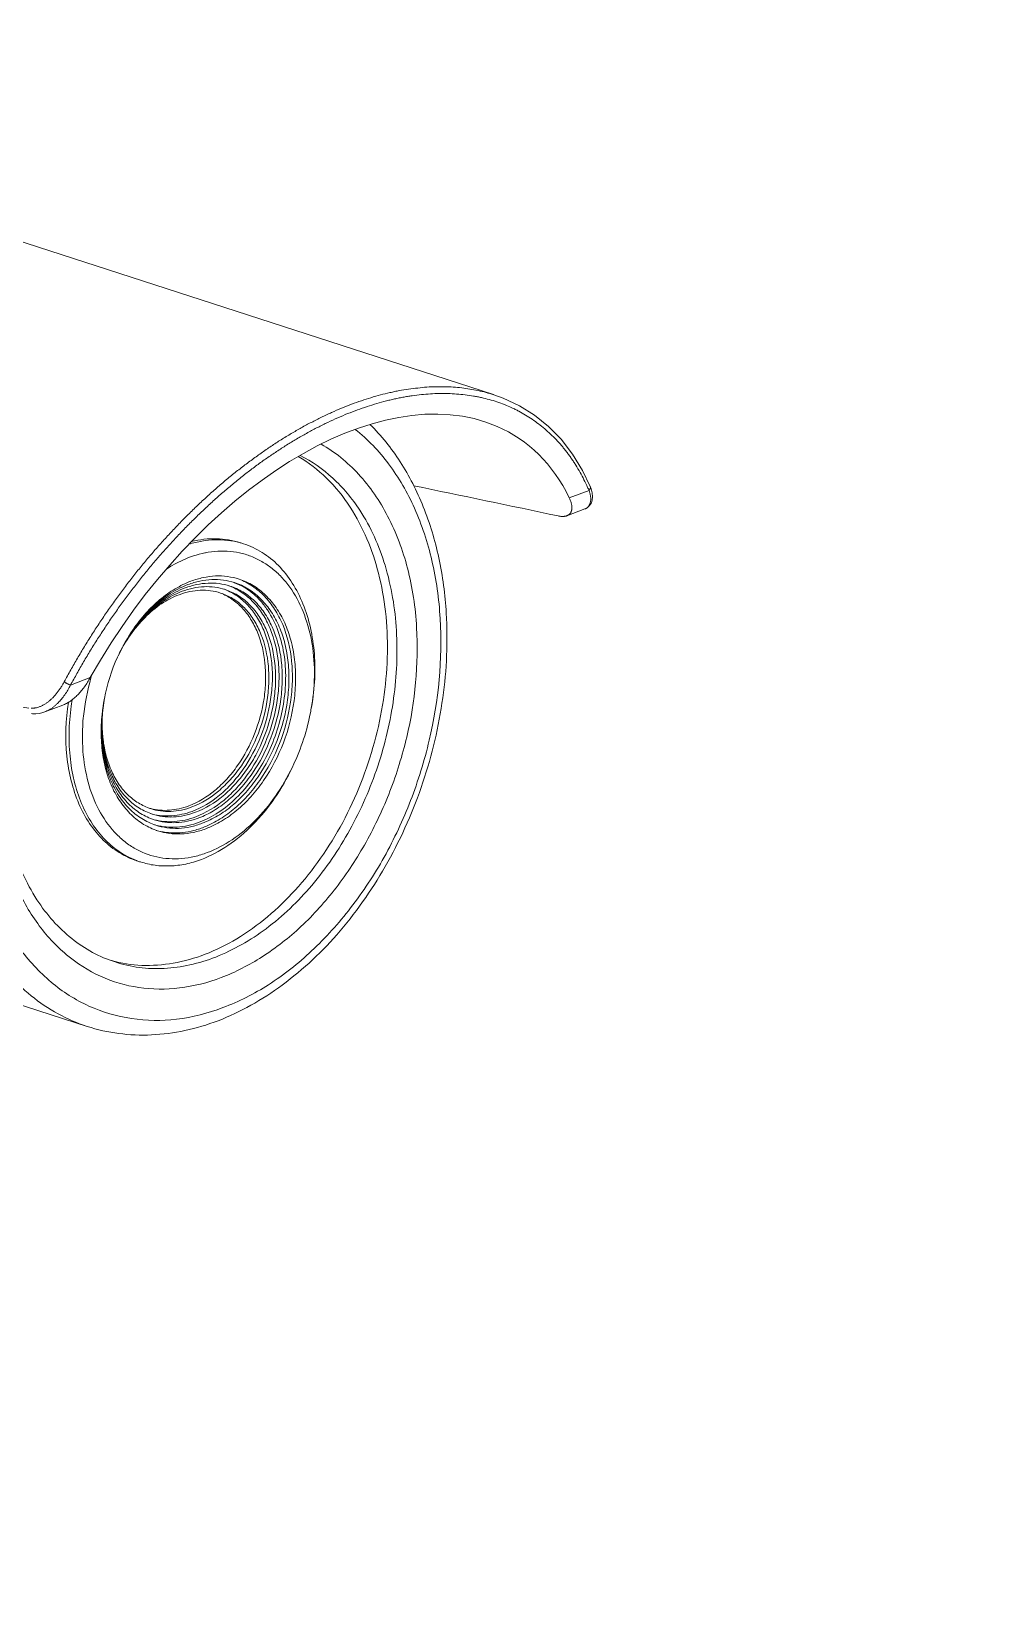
# Model space of a CAD drawing. Header units: millimetres. Extents: x 7106 to 73427, y -466 to 50348.
# Drawn here: x 32545 to 34794, y 10507 to 14202 of the extents above; entities that cross this region are included whole.
import ezdxf

# ---------------------------------------------------------------- set-up
doc = ezdxf.new("R2010")
doc.units = ezdxf.units.MM
doc.layers.add('CCTV', color=7, linetype='Continuous')
doc.layers.add('Cotas', color=1, linetype='Continuous')

# ---------------------------------------------------------------- blocks, each defined once
blk = doc.blocks.new('IB9389-HM EHM OK')
at = {"color": 1}
blk.add_wipeout([(153.9, 404.8), (156, 426.1), (156.4, 430.6), (156.4, 437), (154.9, 444), (151.7, 451.6), (136.8, 469.7), (121.5, 481.3), (94.6, 496.2), (65.6, 507.9), (33.5, 517.9), (-11.5, 528.2), (-52.5, 534.7), (-84.1, 538), (-107, 539.5), (-153, 540.5), (-202, 538.3), (-252.7, 531.9), (-297.2, 521.2), (-319.5, 513.1), (-338.5, 503.6), (-357, 489.7), (-367.7, 474.4), (-370.1, 464.5), (-370.4, 457.5), (-371.3, 416), (-371.4, 406.7), (-370.2, 399.2), (-366.6, 389.2), (-361.6, 380.8), (-345.8, 363.9), (-311, 341.9), (-286.3, 331.1), (-254.9, 320.6), (-255, 316.5), (-255.3, 302.5), (-258, 185.5), (-258.8, 150), (-261.2, 106), (-263.7, 66), (-267.7, 69.2), (-288.8, 83.5), (-314.4, 95.4), (-331.8, 100.4), (-346.5, 102.4), (-356, 103), (-371.7, 111.6), (-398.1, 120.2), (-407.2, 122.9), (-435, 125.1), (-460, 123.1), (-487.2, 116.5), (-500.4, 111.5), (-1226.3, -124.6), (-1242.2, -129), (-1265.5, -141.1), (-1278.7, -152.6), (-1285.5, -160.4), (-1295.3, -174.6), (-1301, -185.8), (-1302.7, -190.3), (-1303.2, -195.2), (-1302.5, -198.2), (-1301.7, -200.5), (-1296.3, -202.9), (-1288.2, -205.6), (-1285.4, -206.8), (-1276.1, -205.6), (-1243.7, -198.8), (-1211.7, -192.1), (-1192.6, -188.1), (-1187.2, -187), (-1191.6, -196.5), (-1199, -216.9), (-1203.6, -235), (-1206.5, -251.7), (-1208.7, -285.9), (-1206, -324.7), (-1198.9, -360.3), (-1185.8, -399.2), (-1170.3, -431.4), (-1155.9, -454.6), (-1127.3, -489.3), (-1095.1, -516.2), (-1060.1, -534.6), (-1027.7, -542.9), (-981.4, -541.1), (-934.4, -525.2), (-753, -466.4), (-647.7, -432.3), (-602.9, -413.1), (-516.8, -386.8), (-423.1, -359.4), (-383.6, -342), (-336.6, -327.6), (-275.7, -298.7), (-223.1, -265.5), (-198.1, -233.7), (-188.7, -214.4), (-180.8, -190.9), (-176.5, -170.1), (-174.6, -153.1), (-166.2, -150.4), (-157, -147.4), (-150.2, -145.3), (-146.9, -155), (-143, -163.1), (-138.3, -171.9), (-136.5, -175.5), (-123.8, -175.7), (-93.1, -174.3), (-59.9, -168.6), (-31.2, -157.5), (-18.9, -148.3), (-14, -142.6), (-9.3, -133.7), (-7.8, -126.9), (-6, -99.4), (-1.6, -27), (2.9, 48), (5.8, 96.2), (9.3, 144.5), (19.1, 244.8), (24.9, 303.7), (37.6, 306), (72, 314.5), (99.9, 324.8), (123.3, 337.8), (141.1, 354.3), (148.3, 366.8), (151.6, 381)], dxfattribs=at)
at = {"layer": 'Cotas', "color": 1, "lineweight": 13}
for points in [[(-1239, -127.8), (-502.6, 110.8, -0.002174), (-500.4, 111.5, -0.011406), (-486.7, 115.5), (-486.5, 115.5, -0.014665), (-471.6, 119, 0.006322), (-470.8, 119.2, -0.015459), (-457, 121.6, 0.000399), (-455.3, 121.8, -0.015211), (-442.9, 123, -0.004884), (-439.8, 123.2, -0.014319), (-429.6, 123.5, -0.007799), (-424.2, 123.4, -0.010342), (-417.2, 123, -0.011211), (-410.7, 122.3, -0.009857), (-404.4, 121.4, -0.011566), (-398.1, 120.2, -0.01167), (-392, 118.8, -0.01301), (-386, 117, -0.012301), (-380.2, 115.1, -0.0119), (-374.5, 112.8, -0.011981)], [(-945.2, -330.2, -0.013196), (-945.9, -329.8, -0.010304), (-946.7, -329.4, -0.004949), (-947.5, -328.9, -0.015681), (-948.3, -328.4, -0.021529), (-949.8, -327.3, -0.015442), (-951.3, -326.1, -0.016812), (-952.7, -324.7, -0.014332), (-954.1, -323.2, -0.012587), (-955.4, -321.6, -0.01082), (-956.7, -319.9, -0.010813), (-957.9, -318.2, -0.010691), (-959, -316.3, -0.009717), (-960.1, -314.4, 0.004507), (-964.3, -306.7, 0.004264), (-968.7, -299.1, 0.005066), (-973.2, -291.5, 0.004565), (-977.9, -284, 0.004248), (-982.7, -276.6, 0.004582), (-987.6, -269.3, 0.005071), (-992.7, -262.1, 0.004252), (-997.9, -255, 0.004616), (-1003.3, -248, 0.004627), (-1008.7, -241.1, 0.005102), (-1014.3, -234.3, 0.005049), (-1020, -227.7, 0.005077), (-1025.8, -221.2, 0.005551), (-1031.7, -214.9, 0.005563), (-1037.6, -208.7, 0.005175), (-1043.7, -202.7, 0.005217), (-1049.8, -196.9, 0.00571), (-1056, -191.2, 0.005699), (-1062.3, -185.7, 0.005824), (-1068.7, -180.4, 0.005474), (-1075.1, -175.3, 0.005419), (-1081.5, -170.5, 0.005992), (-1088, -165.8, 0.006224), (-1094.5, -161.3, 0.006313), (-1101, -157.1, 0.006046), (-1107.6, -153.1, 0.006141), (-1114.1, -149.3, 0.004334), (-1117.4, -147.5, 0.003131), (-1120.7, -145.8, 0.007935), (-1127.2, -142.5, 0.007753), (-1133.8, -139.4, 0.008573), (-1140.3, -136.6, 0.008738), (-1146.8, -134, 0.007383), (-1153.1, -131.8, 0.008507), (-1159.3, -129.8, 0.007648), (-1165.6, -128, 0.009154), (-1171.7, -126.5, 0.005238), (-1174.8, -125.8, 0.004938), (-1177.8, -125.2, 0.009526), (-1183.8, -124.2, 0.010323), (-1189.8, -123.5, 0.011514), (-1195.7, -122.9, 0.009872), (-1201.5, -122.7, 0.01189), (-1207.2, -122.7, 0.012114), (-1212.8, -122.9, 0.010431), (-1218.3, -123.4, 0.011524), (-1223.6, -124.2, 0.013719), (-1228.9, -125.2, 0.011943), (-1234.1, -126.4, 0.012575), (-1239.1, -127.9), (-1245.3, -130.1), (-1255.8, -135), (-1265.5, -141.1), (-1274.6, -148.4), (-1282.8, -156.8), (-1290.2, -166.4), (-1296.7, -177), (-1301.7, -187.4)], [(-1149, -138.3, 0.007376), (-1155.3, -136.1, 0.00802), (-1161.6, -134.1, 0.008398), (-1167.8, -132.3, 0.005163), (-1170.9, -131.5, 0.005177), (-1174, -130.8, 0.003609), (-1177, -130.1, 0.005259), (-1180.1, -129.5, 0.005015), (-1183.1, -129, 0.003383), (-1186.1, -128.5, 0.011404), (-1192.1, -127.8, 0.010712), (-1198, -127.3, 0.010823), (-1203.7, -127.1, 0.011002), (-1209.4, -127.1, 0.011199), (-1215, -127.4, 0.011483), (-1220.5, -127.9, 0.012766), (-1225.9, -128.7, 0.006078), (-1228.5, -129.2, 0.006132), (-1231.1, -129.7, 0.01291), (-1236.2, -131, 0.012316), (-1241.2, -132.5, 0.014013), (-1246.1, -134.3, 0.014105), (-1250.8, -136.3, 0.006402), (-1253.1, -137.4, 0.007315), (-1255.4, -138.6, 0.014222), (-1259.8, -141.1, 0.013383), (-1264.1, -143.8, 0.013122), (-1268.2, -146.8, 0.012457), (-1272.2, -150, 0.013805), (-1276, -153.4, 0.013637), (-1279.6, -157, 0.01356), (-1283.1, -160.8, 0.005635), (-1284.7, -162.8, 0.007143), (-1286.4, -164.9, 0.007132), (-1287.9, -167, 0.008243), (-1289.5, -169.2, 0.007055), (-1291, -171.4, 0.007022), (-1292.4, -173.6, 0.012046), (-1295.2, -178.3, 0.012362), (-1297.7, -183.1, 0.009233), (-1300.1, -188.1, 0.002343), (-1301, -190), (-1288.1, -194.8, 0.010434), (-1288.6, -195.8, 0.013444), (-1289, -196.8, 0.01606), (-1289.3, -197.8, 0.016801), (-1289.6, -198.7, 0.017618), (-1289.8, -199.6, 0.023432), (-1289.9, -200.5, 0.018563), (-1289.9, -201.4, 0.020066), (-1289.9, -202.2, 0.028153), (-1289.7, -202.9)], [(-946.3, -334.3), (-947.5, -333.9), (-959.1, -329.6, -0.019842), (-960.3, -329.1, -0.019403), (-961.6, -328.4, -0.018899), (-962.9, -327.7, -0.017318), (-964.2, -326.9, -0.014234), (-965.4, -325.9, -0.014009), (-966.6, -325, -0.016331), (-967.8, -323.9, -0.011334), (-968.9, -322.8, -0.006757), (-970.1, -321.6, -0.008751), (-971.2, -320.3, -0.008676), (-972.2, -319, -0.006675), (-973.3, -317.6, -0.002465), (-974.3, -316.2, -0.008267), (-975.2, -314.7, -0.005644), (-976.1, -313.2, -0.008098), (-977, -311.7), (-964.2, -316.5, 0.004555), (-968.4, -309, 0.004534), (-972.7, -301.4, 0.004816), (-977.2, -293.9, 0.004812), (-981.8, -286.5, 0.003289), (-984.2, -282.9, 0.001995), (-986.6, -279.2, 0.002641), (-989, -275.6, 0.001969), (-991.5, -272, 0.003952), (-996.5, -264.8, 0.005617), (-1001.7, -257.8, 0.005141), (-1007, -250.9, 0.004305), (-1012.4, -244.1, 0.004313), (-1017.9, -237.4, 0.005106), (-1023.5, -230.9, 0.005133), (-1029.3, -224.5, 0.004305), (-1035.1, -218.2, 0.004332), (-1041, -212.1, 0.004794), (-1047, -206.2, 0.003943), (-1053.1, -200.4, 0.004886), (-1059.2, -194.8, 0.005827), (-1065.5, -189.4, 0.005389), (-1071.7, -184.2, 0.005434), (-1078.1, -179.1, 0.005085), (-1084.4, -174.3, 0.00621), (-1090.8, -169.7, 0.006287), (-1097.3, -165.3, 0.005247), (-1103.7, -161.1, 0.006113), (-1110.2, -157.1, 0.007157), (-1116.7, -153.4, 0.003147), (-1120, -151.6, 0.004423), (-1123.2, -149.9, 0.007056), (-1129.7, -146.6, 0.007178), (-1136.2, -143.6, 0.008277), (-1142.6, -140.8, 0.008134), (-1149, -138.3)], [(-1158.7, -147.1, 0.054242), (-1178.3, -171.4, 0.048029), (-1193.3, -200.6, 0.042566), (-1203.4, -233.8, 0.038022), (-1208.3, -269.9, 0.049285), (-1206, -324.7, 0.046396), (-1193.1, -379.7, 0.046498), (-1170.3, -431.4, 0.049922), (-1139.3, -476.3, 0.056759), (-1101.7, -511.4, 0.03252), (-1081.3, -524.6, 0.035432), (-1060.1, -534.6, 0.038599), (-1038.5, -541, 0.041593), (-1016.8, -543.8, 0.044007), (-995.5, -542.9, 0.045698), (-975, -538.3), (-647.7, -432.3)], [(-1149.2, -150.4, 0.063152), (-1170.8, -172.8, 0.05559), (-1187.6, -201.6, 0.048068), (-1198.9, -235.5, 0.042406), (-1204.3, -273.3, 0.07265), (-1197.2, -352.4, 0.034575), (-1185.1, -391.5, 0.034794), (-1167.9, -428.3, 0.036933), (-1146.1, -461.3, 0.04053), (-1120.8, -489.3, 0.045499), (-1092.8, -511.2, 0.052382), (-1063.2, -526.1, 0.060077), (-1033.1, -533.6, 0.066893), (-1003.8, -533.2, 0.069656), (-976.2, -525.1, 0.067629), (-951.6, -509.5, 0.061408), (-930.8, -487.1, 0.054022), (-914.6, -458.6, 0.046727), (-903.7, -425.3, 0.041335), (-898.5, -388.3, 0.01795), (-898, -370.3, 0.009774), (-898.4, -360.1, 0.027803), (-901.6, -329.4)], [(-1127, -160, 0.038641), (-1139.7, -168.6, 0.036635), (-1151.2, -179.4, 0.066164), (-1170.2, -206.8, 0.056536), (-1183.1, -240.6, 0.048642), (-1189, -279.1, 0.072614), (-1182.6, -350.3, 0.034528), (-1171.7, -385.4, 0.035024), (-1156.2, -418.5, 0.036934), (-1136.7, -448.2, 0.040373), (-1113.9, -473.4, 0.045453), (-1088.6, -493.1, 0.052351), (-1062, -506.6, 0.060223), (-1034.9, -513.3, 0.066838), (-1008.5, -513, 0.069817), (-983.7, -505.7, 0.067689), (-961.6, -491.7, 0.061406), (-942.9, -471.5, 0.053697), (-928.3, -445.8, 0.046858), (-918.5, -415.8, 0.041243), (-913.8, -382.5, 0.040287), (-914.6, -344.5, 0.01258), (-916.3, -331.6)], [(-1113.3, -167.3, 0.070141), (-1134.5, -182, 0.063051), (-1152.1, -202.9, 0.070419), (-1168.5, -238.7, 0.058986), (-1175.9, -281.1, 0.049007), (-1174.1, -325, 0.046008), (-1163.8, -369.1, 0.046094), (-1145.6, -410.6, 0.049595), (-1120.9, -446.7, 0.056873), (-1091.2, -474.8, 0.067274), (-1058.5, -493.2, 0.038557), (-1041.7, -498.3, 0.041871), (-1025.1, -500.6, 0.044739), (-1008.8, -500, 0.046034), (-993.1, -496.4, 0.045918), (-978.5, -490.2, 0.044407), (-965, -481.2, 0.041561), (-952.9, -469.8, 0.038344), (-942.4, -456, 0.070419), (-926, -420.2, 0.058986), (-918.6, -377.8, 0.038464), (-919.2, -343.8, 0.012186), (-920.6, -332.3)], [(-1112.1, -168, 0.060991), (-1130.5, -182, 0.05522), (-1145.8, -200.9, 0.081493), (-1164.2, -243.8, 0.035067), (-1168.8, -268.8, 0.031641), (-1170, -295.4, 0.029718), (-1167.9, -322.7, 0.028652), (-1162.5, -350.2, 0.0281), (-1154, -377, 0.028519), (-1142.6, -402.7, 0.02955), (-1128.5, -426.3, 0.031671), (-1112.2, -447.4, 0.072176), (-1074.6, -479.9, 0.042469), (-1054.2, -490.4, 0.048023), (-1033.5, -496.7, 0.052779), (-1013, -498.7, 0.056165), (-993.2, -496.2, 0.009822), (-990, -495.3)], [(-1301.3, -189.6, 0.031857), (-1301, -190, 0.014434), (-1301.2, -190.7, 0.012901), (-1301.5, -191.5, 0.006614), (-1301.7, -192.2, 0.01542), (-1301.8, -192.9, 0.008521), (-1301.9, -193.6, 0.008519), (-1302, -194.3)], [(-1301.9, -188.4, 0.039712), (-1301.8, -188.7, 0.032271), (-1301.7, -189)], [(-1284.1, -206.9, 0.01415), (-1283.3, -206.9, 0.020464), (-1282.6, -206.9, 0.018878), (-1281.7, -206.8, 0.012982), (-1280.9, -206.6, -0.001453), (-1187.1, -187)], [(-1302.1, -195.6, 0.016648), (-1302.1, -196.2, 0.052938), (-1301.8, -198.1)], [(-1300, -201.2), (-1298.2, -202.1, -0.026366), (-1298.7, -201.9, -0.022182), (-1299.2, -201.7, -0.024587), (-1299.7, -201.3, -0.029816), (-1300.2, -200.9, -0.034831), (-1300.6, -200.4, -0.023334), (-1301, -199.9, -0.013627), (-1301.3, -199.5, -0.022186), (-1301.5, -199)], [(-1284.8, -206.9, -0.023016), (-1285.4, -206.8, -0.032089), (-1286.1, -206.7, -0.027264), (-1286.6, -206.5), (-1298.2, -202.1), (-1298.2, -202.1)], [(-1289.5, -203.6, 0.019682), (-1289.4, -203.9, 0.019616), (-1289.2, -204.2)], [(-1041.1, -225, 0.032581), (-1049.6, -223, 0.035233), (-1058, -222.1, 0.037263), (-1066.3, -222.5, 0.037315), (-1074.3, -224, 0.009793), (-1076.6, -224.7, 0.061654), (-1088.6, -230.4, 0.058022), (-1099.3, -238.9, 0.052055), (-1108.2, -250.2, 0.046643), (-1115.2, -263.7, 0.041229), (-1120, -279.3, 0.03682), (-1122.6, -296.3, 0.065245), (-1120.4, -332.6, 0.005435), (-1120.2, -333.7, 0.063638), (-1108.8, -368.8)], [(-1042.8, -223.3, 0.032504), (-1050.9, -221.8, 0.033553), (-1059, -221.4, 0.035702), (-1066.9, -222.2, 0.03711), (-1074.5, -224.1)], [(-944.3, -330.5, 0.013502), (-943.5, -330.8, 0.026131), (-942, -331.2, 0.019907), (-941.1, -331.4, 0.019118), (-940.3, -331.5, 0.025298), (-939.5, -331.6, 0.019447), (-938.7, -331.6, 0.013348)], [(-937.1, -331.5, 0.000382), (-897.1, -325.6, 0.000383)], [(-1026.6, -241.1, 0.014174), (-1030.3, -238.8, 0.040997), (-1041.5, -233.5, 0.01051), (-1044, -232.6, 0.030378), (-1051.5, -230.6, 0.035617), (-1059.9, -229.5, 0.037563), (-1068, -229.7, 0.038795), (-1075.8, -231, 0.039972), (-1083.2, -233.6, 0.038832), (-1090.2, -237.3, 0.037795), (-1096.7, -242, 0.036389), (-1102.6, -247.9, 0.032824), (-1107.9, -254.7, 0.05827), (-1116.1, -270.9, 0.050088), (-1121.1, -289.9, 0.043849), (-1122.6, -310.8, 0.040446), (-1120.4, -332.6)], [(-1019.9, -410.9, -0.011204), (-1020.8, -411.2, 0.057748), (-1011.7, -407, 0.055653), (-1003.7, -400.8, 0.050103), (-996.8, -392.6, 0.045327), (-991.2, -382.8, 0.040066), (-987.2, -371.4, 0.03595), (-984.8, -359, 0.033008), (-984.1, -345.8, 0.030419), (-985.1, -332.1, 0.058208), (-992, -304.9, 0.059715), (-1004.9, -280.3, 0.032557), (-1013.2, -269.8, 0.035567), (-1022.3, -261, 0.039276), (-1032.2, -254, 0.044403), (-1042.4, -249, 0.037598), (-1050.4, -246.7, 0.041693), (-1058.4, -245.6, 0.043375), (-1066.2, -246, 0.045186), (-1073.7, -247.7), (-1073.7, -247.7, 0.058443), (-1082.8, -251.8, 0.056057), (-1090.8, -258.1, 0.050847), (-1097.7, -266.2, 0.045161), (-1103.3, -276.1, 0.039929), (-1107.3, -287.4, 0.035849), (-1109.7, -299.9, 0.032638), (-1110.4, -313.1, 0.031149), (-1109.4, -326.8, 0.058208), (-1102.5, -354, 0.059721), (-1089.6, -378.6, 0.032546), (-1081.3, -389.1, 0.035879), (-1072.2, -397.9, 0.039244), (-1062.3, -404.9, 0.04419), (-1052.1, -409.9, 0.038156), (-1044, -412.2, 0.041011), (-1036.1, -413.2, 0.043377), (-1028.3, -412.9, 0.045327), (-1020.8, -411.2, -0.042218), (-1027.8, -412.4, -0.040002), (-1035.1, -412.5, -0.037868), (-1042.5, -411.4, -0.035538), (-1050, -409.2, -0.044029), (-1060.1, -404.3, -0.039573), (-1069.8, -397.4, -0.035275), (-1078.9, -388.8, -0.032204), (-1087.1, -378.5, -0.058938), (-1099.9, -354.4, -0.05741), (-1107.1, -327.7, -0.030019), (-1108.3, -314.1, -0.032094), (-1107.8, -301, -0.073175), (-1102, -277.2, -0.043144), (-1096.7, -267.2, -0.049217), (-1090.2, -258.8, -0.053925), (-1082.4, -252.3, -0.056614), (-1073.7, -247.7)], [(-995.9, -295.8, 0.039534), (-1004.8, -280.7, 0.043357), (-1015.5, -267.9, 0.049257), (-1027.6, -257.9, 0.057453), (-1040.5, -251.2, 0.038329), (-1048.3, -248.9, 0.041311), (-1055.9, -248, 0.043524), (-1063.5, -248.3, 0.045345), (-1070.7, -249.9, 0.058649), (-1079.4, -253.9, 0.055492), (-1087.2, -260, 0.05022), (-1093.8, -267.8, 0.045289), (-1099.2, -277.3, 0.040127), (-1103.1, -288.3, 0.035586), (-1105.4, -300.3, 0.032664), (-1106.1, -313, 0.030378), (-1105.1, -326.2, 0.05802), (-1098.4, -352.5, 0.059315), (-1086, -376.2, 0.032052), (-1078, -386.3, 0.035091), (-1069.2, -394.8, 0.039107), (-1059.7, -401.5, 0.043927), (-1049.8, -406.3, 0.038329), (-1042.1, -408.6, 0.041274), (-1034.4, -409.6, 0.043595), (-1026.8, -409.2, 0.045501), (-1019.6, -407.6, -0.041413), (-1026.4, -408.7, -0.039351), (-1033.4, -408.8, -0.037127), (-1040.6, -407.8, -0.035613), (-1047.8, -405.6, -0.055338), (-1060.2, -399.3, -0.048034), (-1071.9, -389.8, -0.04225), (-1082.3, -377.7, -0.038712), (-1091.1, -363.5, -0.037056), (-1097.8, -347.7, -0.037011), (-1102.1, -331.1, -0.038288), (-1103.9, -314.3, -0.041298), (-1103.1, -298.2, -0.052185), (-1099.1, -281.7, -0.061249), (-1092.1, -267.7, -0.035189), (-1087.6, -261.8, -0.037273), (-1082.5, -256.9, -0.039516), (-1076.8, -252.9, -0.041168), (-1070.7, -250)], [(-1018.5, -404, -0.044222), (-1025.4, -405.6, -0.043874), (-1032.7, -405.9, -0.040789), (-1040.1, -405, -0.037033), (-1047.6, -402.8, -0.044503), (-1057.1, -398.2, -0.039323), (-1066.2, -391.7, -0.035186), (-1074.7, -383.5, -0.032042), (-1082.4, -373.7, -0.059608), (-1094.3, -350.9, -0.058166), (-1100.8, -325.7, -0.030696), (-1101.7, -312.9, -0.03345), (-1101.1, -300.6, -0.075793), (-1095.1, -278.6, -0.045073), (-1090, -269.4, -0.04986), (-1083.6, -261.8, -0.055326), (-1076.1, -256, -0.057846), (-1067.7, -252.2, 0.056423), (-1075.7, -256.5, 0.05338), (-1082.9, -262.6, 0.047658), (-1089, -270.4, 0.043379), (-1093.8, -279.7, 0.073361), (-1099.2, -301.8, 0.032008), (-1099.6, -313.9, 0.030247), (-1098.5, -326.5, 0.057465), (-1091.8, -351.3, 0.059033), (-1079.9, -373.7, 0.031654), (-1072.3, -383.2, 0.035455), (-1063.9, -391.2, 0.082576), (-1045.5, -402.1, 0.035519), (-1038.6, -404.2, 0.037919), (-1031.7, -405.2, 0.038703), (-1025, -405.1, 0.041694), (-1018.5, -404)], [(-1017.3, -400.4, -0.045272), (-1024, -401.9, -0.044052), (-1031, -402.2, -0.040883), (-1038.1, -401.3, -0.038373), (-1045.3, -399.2, -0.083463), (-1063.3, -388.5, -0.03594), (-1071.4, -380.6, -0.032176), (-1078.8, -371.3, -0.030758), (-1085.2, -360.7, -0.087304), (-1096.5, -325.1, -0.030644), (-1097.4, -312.9, -0.032981), (-1096.7, -301, -0.07585), (-1091, -279.8, -0.044744), (-1086.1, -271, -0.050004), (-1079.9, -263.7, -0.054985), (-1072.7, -258.1, -0.057283), (-1064.6, -254.5, 0.056022), (-1072.4, -258.6, 0.053478), (-1079.3, -264.5, 0.048477), (-1085.1, -272, 0.043278), (-1089.7, -280.9, 0.073108), (-1094.9, -302.1, 0.031986), (-1095.3, -313.9, 0.029788), (-1094.2, -325.9, 0.057247), (-1087.8, -349.8, 0.059057), (-1076.3, -371.2, 0.032033), (-1069, -380.4, 0.035263), (-1060.9, -388.1, 0.082073), (-1043.2, -398.6, 0.03467), (-1036.6, -400.5, 0.037229), (-1030.1, -401.5, 0.039555), (-1023.6, -401.4, 0.040941), (-1017.3, -400.4)], [(-1063.7, -254.1, 0.004862), (-1064.6, -254.4, -0.044532), (-1058, -252.9, -0.043374), (-1051, -252.6, -0.040927), (-1043.9, -253.5, -0.037867), (-1036.7, -255.6, -0.057625), (-1024.7, -261.9, -0.049832), (-1013.4, -271.2, -0.043707), (-1003.5, -283.1, -0.039873), (-995.3, -297.2, 0.039863), (-1003.1, -283.9, 0.043004), (-1012.6, -272.6, 0.049046), (-1023.3, -263.7, 0.057026), (-1034.8, -257.8, 0.038362), (-1041.7, -255.8, 0.040995), (-1048.5, -254.9, 0.043551), (-1055.2, -255.2, 0.044694), (-1061.6, -256.7, 0.058321), (-1069.4, -260.2, 0.055612), (-1076.3, -265.6, 0.049644), (-1082.2, -272.6, 0.044471), (-1086.9, -281, 0.075238), (-1092.4, -301.4, 0.03257), (-1093, -312.8, 0.031082), (-1092.2, -324.5, 0.058327), (-1086.2, -347.8, 0.059881), (-1075.2, -368.9, 0.032066), (-1068.1, -377.8, 0.035061), (-1060.3, -385.4, 0.08333), (-1043.1, -395.7, 0.037677), (-1036.2, -397.7)], [(-1066.7, -251.9, 0.004862), (-1067.7, -252.2, -0.045688), (-1060.7, -250.6, -0.0438), (-1053.5, -250.3, -0.041393), (-1046.1, -251.2, -0.037708), (-1038.6, -253.4, -0.055532), (-1026.5, -259.6, -0.048133), (-1015.2, -268.8, -0.042203), (-1005, -280.7, -0.039212), (-996.6, -294.6)], [(-1060.6, -256.4, 0.004682), (-1061.6, -256.7, 0.05701), (-1069, -260.7, 0.053581), (-1075.6, -266.3, 0.047959), (-1081.2, -273.6, 0.043416), (-1085.6, -282.1, 0.072812), (-1090.5, -302.5, 0.031477), (-1090.9, -313.8, 0.029636), (-1089.9, -325.3, 0.056953), (-1083.7, -348.2, 0.058769), (-1072.7, -368.8, 0.032), (-1065.7, -377.6, 0.03536), (-1057.9, -385, 0.082508), (-1041, -395, 0.034594), (-1034.7, -396.9, 0.037334), (-1028.4, -397.8, 0.039784), (-1022.3, -397.8, 0.041139), (-1016.3, -396.8, -0.044684), (-1022.6, -398.3, -0.04352), (-1029.3, -398.6, -0.041743), (-1036.2, -397.7)], [(-972.6, -336.8, 0.044946), (-977.5, -311.8, 0.003259), (-977.9, -310.4)], [(-961.6, -315.3, -0.006111), (-961.9, -315.5), (-962.2, -315.6)], [(-986.1, -325.9, -0.065042), (-984.6, -353.4, -0.036825), (-986.5, -366.3, -0.040754), (-990.2, -378.1, -0.046613), (-995.6, -388.4, -0.051999), (-1002.4, -396.9, -0.057885), (-1010.5, -403.3, -0.06181), (-1019.6, -407.5, 0.011204), (-1018.8, -407.3)], [(-1017.4, -403.6, -0.005429), (-1018.5, -404, 0.060993), (-1009.7, -399.9, 0.057486), (-1001.9, -393.7, 0.052146), (-995.3, -385.4, 0.046265), (-990.2, -375.5, 0.040486), (-986.6, -364.2, 0.036957), (-984.7, -351.8, 0.064925), (-986.3, -325, -0.064697), (-984.9, -350.4, -0.036868), (-986.7, -362.3, -0.040691), (-990.2, -373.2, -0.045472), (-995.1, -382.7, -0.051926), (-1001.4, -390.5, -0.057136), (-1008.9, -396.5, -0.060907), (-1017.4, -400.3, 0.013908), (-1016.2, -400)], [(-1007, -430.5, 0.058256), (-995.7, -424.6, 0.054919), (-985.7, -416, 0.049604), (-977.3, -405, 0.043885), (-970.7, -391.8, 0.039071), (-966.1, -376.9, 0.035401), (-963.7, -360.6, 0.062673), (-965.3, -325.9)], [(-964.2, -316.5, 0.015774), (-962.4, -319.8, 0.010306), (-961.5, -321.3, 0.011218), (-960.5, -322.8, 0.01125), (-959.4, -324.3, 0.008357), (-958.3, -325.6, 0.00858), (-957.2, -326.9, 0.010845), (-956.1, -328.1, 0.015653), (-954.7, -329.4, 0.007344), (-954, -330, 0.011648), (-953.3, -330.6, 0.018663), (-951.8, -331.7, 0.019994), (-950.3, -332.6, 0.018771), (-948.9, -333.3, 0.017704), (-947.5, -333.9)], [(-972.5, -337.6, -0.042521), (-972.3, -359.4, -0.047982), (-975.7, -379.7, -0.055274), (-982.6, -397.5, -0.064489), (-992.8, -412, -0.03619), (-998.8, -417.8, -0.037861), (-1005.5, -422.4, -0.078318), (-1020.3, -428.2, -0.038075), (-1028.2, -429.3, -0.037629), (-1036.4, -429.2, -0.035768), (-1044.7, -427.9, -0.032557), (-1053, -425.4, -0.057804), (-1069.1, -417, -0.049421), (-1084.1, -404.6, -0.043527), (-1097.4, -388.6, -0.040174), (-1108.3, -369.8, 0.040136), (-1096.7, -390.1, 0.044021), (-1082.5, -407.3, 0.050024), (-1066.4, -420.8, 0.058127), (-1049.2, -429.8, 0.03762), (-1039, -432.8, 0.040814), (-1028.9, -434, 0.043791), (-1019.1, -433.6, 0.045107), (-1009.6, -431.4, 0.012823), (-1007.5, -430.8, 0.05916), (-995.9, -425.4, 0.056109), (-985.5, -417.2, 0.051234), (-976.6, -406.5, 0.045674), (-969.6, -393.6, 0.040196), (-964.7, -378.8, 0.035992), (-961.8, -362.6, 0.063895), (-962.9, -327.6)], [(-1015.1, -396.5, -0.010042), (-1016.2, -396.8), (-1016.3, -396.8, 0.059495), (-1008.3, -393.1, 0.056483), (-1001.2, -387.6, 0.051069), (-995.2, -380.3, 0.045623), (-990.5, -371.5, 0.040117), (-987.1, -361.4, 0.035855), (-985.2, -350.4, 0.063888), (-986, -326.5)], [(-975, -538.3, 0.046827), (-956.1, -530.1, 0.045311), (-938.7, -518.4, 0.042388), (-923.2, -503.4, 0.039092), (-909.7, -485.2, 0.035649), (-898.6, -464.3, 0.03248), (-890.1, -441, 0.05707), (-881.2, -388.9, 0.014017), (-880.7, -373.7, 0.040572), (-884.4, -326.8)]]:
    blk.add_lwpolyline(points, format="xyb", dxfattribs=at)
for points in [[(-1239.1, -127.9), (-1239.1, -127.9)], [(-1303.1, -191.7), (-1303.3, -194.1), (-1303.1, -196.3), (-1302.5, -198.2), (-1301.4, -199.9), (-1300, -201.2)], [(-1302.4, -188.9), (-1303.1, -191.7)], [(-1301.7, -187.4), (-1301.7, -187.4), (-1302.4, -188.9)], [(-946.3, -334.3), (-944, -334.9), (-941.7, -335.1), (-939.5, -335.1), (-938.8, -335)]]:
    blk.add_lwpolyline(points, dxfattribs=at)
for centre, radius, start, end in [((-1300.1, -188), 1.76, 157.2692, 165.8609), ((-1283.3, -200.8), 6.91, 212.9007, 215.7597), ((-1286.6, -203.5), 2.64, 217.9893, 225.4697), ((-1282, -198.1), 9.72, 230.292, 232.3884), ((-1284.9, -201.9), 4.86, 240.7881, 245.1107), ((-1054, -242.5), 12.1, 78.5284, 79.5634), ((-967.2, -306.5), 10.5, 295.1357, 296.871), ((-964, -310.4), 5.51, 298.8947, 302.1647), ((-957, -319.8), 6.18, 122.0426, 124.5071), ((-960.5, -322.9), 7.22, 112.2739, 114.4965)]:
    blk.add_arc(centre, radius, start, end, dxfattribs=at)
for points in [[(-977, -311.7), (-1046.4, -188.3), (-1164.7, -115.2), (-1241.3, -148.4)], [(-1241.3, -148.4), (-1261.6, -157.2), (-1277.6, -173), (-1288.1, -194.8)], [(-1301.8, -187.6), (-1301.8, -187.7), (-1301.9, -187.8), (-1301.9, -187.9)], [(-1301.9, -187.9), (-1301.9, -187.9), (-1301.9, -188), (-1301.9, -188)], [(-1301.9, -188), (-1301.9, -188.1), (-1301.9, -188.1), (-1301.9, -188.2)], [(-1301.9, -188.2), (-1301.9, -188.2), (-1301.9, -188.3), (-1301.9, -188.4)], [(-1301.7, -189), (-1301.6, -189.1), (-1301.6, -189.2), (-1301.5, -189.3)], [(-1301.5, -189.3), (-1301.5, -189.3), (-1301.4, -189.4), (-1301.4, -189.5)], [(-1301.4, -189.5), (-1301.4, -189.6), (-1301.3, -189.6), (-1301.3, -189.6)], [(-1302, -194.3), (-1302.1, -194.5), (-1302.1, -194.7), (-1302.1, -195)], [(-1302.1, -195), (-1302.1, -195.2), (-1302.1, -195.4), (-1302.1, -195.6)], [(-1301.8, -198), (-1301.8, -198.2), (-1301.8, -198.3), (-1301.7, -198.5)], [(-1301.7, -198.5), (-1301.6, -198.7), (-1301.6, -198.9), (-1301.5, -199)], [(-1289.6, -203.3), (-1289.7, -203.1), (-1289.7, -203), (-1289.7, -202.9)], [(-1289.5, -203.6), (-1289.6, -203.5), (-1289.6, -203.4), (-1289.6, -203.3)], [(-1289.1, -204.5), (-1289.1, -204.4), (-1289.2, -204.3), (-1289.2, -204.2)], [(-1288.7, -205.1), (-1288.7, -205), (-1288.8, -204.9), (-1288.9, -204.8)], [(-1288.2, -205.6), (-1288.3, -205.5), (-1288.4, -205.4), (-1288.4, -205.3)], [(-1287.6, -206), (-1287.7, -205.9), (-1287.8, -205.9), (-1287.9, -205.8)], [(-1287.3, -206.2), (-1287.4, -206.1), (-1287.5, -206.1), (-1287.6, -206)], [(-1286.6, -206.5), (-1286.7, -206.4), (-1286.9, -206.4), (-1287, -206.3)], [(-1284.1, -206.9), (-1284.3, -206.9), (-1284.5, -206.9), (-1284.8, -206.9)], [(-1074.3, -224), (-1074.3, -224.1), (-1074.4, -224.1), (-1074.5, -224.1)], [(-1070.4, -249.9), (-1070.5, -249.9), (-1070.6, -250), (-1070.7, -250)], [(-963, -316.1), (-963.1, -316.1), (-963.2, -316.1), (-963.3, -316.2)], [(-962.7, -315.9), (-962.8, -316), (-962.9, -316), (-963, -316.1)], [(-962.2, -315.6), (-962.3, -315.7), (-962.4, -315.7), (-962.4, -315.8)], [(-961.3, -315.2), (-961.4, -315.2), (-961.5, -315.3), (-961.6, -315.3)], [(-960.8, -314.9), (-960.9, -314.9), (-961, -315), (-961, -315)], [(-960.5, -314.7), (-960.6, -314.8), (-960.7, -314.8), (-960.8, -314.9)], [(-960.1, -314.4), (-960.2, -314.5), (-960.2, -314.5), (-960.3, -314.6)], [(-964, -316.5), (-964.1, -316.5), (-964.1, -316.5), (-964.2, -316.5)], [(-963.8, -316.4), (-963.9, -316.4), (-963.9, -316.4), (-964, -316.5)], [(-963.5, -316.3), (-963.6, -316.3), (-963.7, -316.4), (-963.8, -316.4)], [(-945.2, -330.2), (-944.9, -330.3), (-944.6, -330.4), (-944.3, -330.5)], [(-972.5, -337.6), (-972.6, -337.3), (-972.6, -337), (-972.6, -336.8)], [(-1108.8, -368.8), (-1108.7, -369.1), (-1108.5, -369.5), (-1108.3, -369.8)], [(-1007.5, -430.7), (-1007.3, -430.7), (-1007.1, -430.6), (-1007, -430.5)]]:
    blk.add_open_spline(points, degree=3, dxfattribs=at)

msp = doc.modelspace()

# ---------------------------------------------------------------- block references
at = {"layer": 'Cotas', "xscale": -3.623622844581223, "yscale": 3.623622844581223, "zscale": 3.623622844581223}
msp.add_blockref('IB9389-HM EHM OK', (29143.5, 13810), dxfattribs=at)

# ---------------------------------------------------------------- next in the draw order: linework, layer by layer
at = {"layer": 'CCTV'}
for points, weights, knots in [([(33892.8, 23895, 276978300.8), (33892.8, 22426.3, 255327786.2), (33892.8, 20957.6, 233677271.7), (33892.8, 20743, 233677271.7), (33738.1, 20594.3, 233677271.7), (33583.4, 20445.5, 233677271.7), (33369, 20453.8, 233677271.7), (25251.4, 20453.8, 233677271.7), (17133.9, 20453.8, 233677271.7), (16918.6, 20453.8, 233677271.7), (16767.8, 20300.2, 233677271.7), (16617, 20146.6, 233677271.7), (16620.9, 19931.4, 233677271.7), (16658.1, 10979.5, 116838635.8), (16695.4, 2027.6), (16695.4, 1514.6), (17208.4, 1505.2), (17924.9, 1505.6), (18641.5, 1505.9)], [1, 1, 1, 0.920122773917, 1, 0.920122773917, 1, 1, 1, 0.922126429223, 1, 0.922126429223, 1, 1, 1, 0.713520548787, 1, 1, 1], [0, 0, 0, 1, 1, 1.804805, 1.804805, 2.60961, 2.60961, 3.60961, 3.60961, 4.40412, 4.40412, 5.19863, 5.19863, 6.19863, 6.19863, 7.751203, 7.751203, 8.751203, 8.751203, 8.751203]), ([(34453.3, 20494.7, 155784847.8), (34453.3, 20280.1, 155784847.8), (34298.6, 20131.3, 155784847.8), (34143.9, 19982.5, 155784847.8), (33929.5, 19990.8, 155784847.8), (25811.8, 19990.7, 155784847.8), (17694.1, 19990.7, 155784847.8), (17479.1, 19990.8, 155784847.8), (17328.3, 19837.2, 155784847.8), (17177.5, 19683.6, 155784847.8), (17181.4, 19468.4, 155784847.8), (17194.9, 13823.9, 77892423.9), (17208.4, 8179.5), (17208.4, 7666.4), (17721.4, 7657.1), (18179, 7657.4), (18636.7, 7657.8)], [1, 0.920122773917, 1, 0.920122773917, 1, 1, 1, 0.922126429223, 1, 0.922126429223, 1, 1, 1, 0.713520548787, 1, 1, 1], [0, 0, 0, 0.804805, 0.804805, 1.60961, 1.60961, 2.60961, 2.60961, 3.40412, 3.40412, 4.19863, 4.19863, 5.19863, 5.19863, 6.751203, 6.751203, 7.751203, 7.751203, 7.751203])]:
    msp.add_rational_spline(points, weights, degree=2, knots=knots, dxfattribs=at)

doc.saveas('drawing.dxf')
